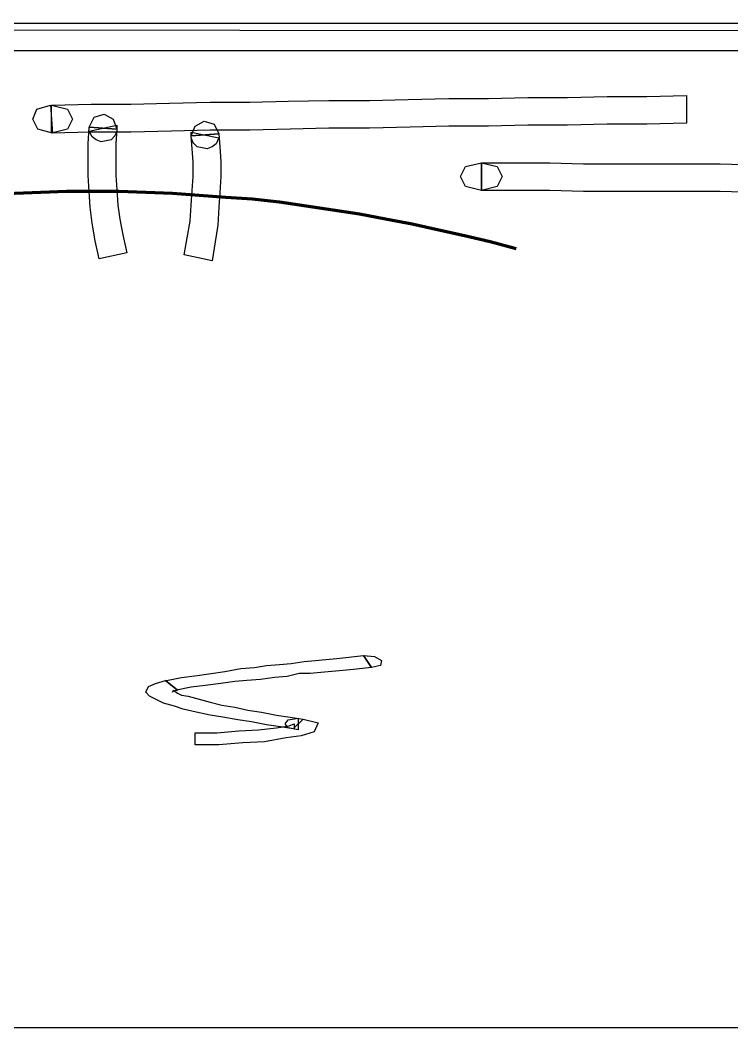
# Model space of a CAD drawing. Header units: centimetres. Extents: x -25.4 to 20.8, y -5.3 to 11.3.
# Drawn here: x 10.645 to 13.662, y -5.349 to -1.075 of the extents above; entities that cross this region are included whole.
import ezdxf

# ---------------------------------------------------------------- set-up
doc = ezdxf.new("R2010")
doc.units = ezdxf.units.CM
doc.header["$MEASUREMENT"] = 0
doc.layers.add('Layer 1', color=7, linetype='Continuous')

msp = doc.modelspace()

# ---------------------------------------------------------------- linework, layer by layer
at = {"layer": 'Layer 1', "color": 123}
msp.add_open_spline([(20.80834, -1.12153), (20.80834, -1.12153), (-25.35384, -1.10054), (-25.35384, -1.10054), (-25.35384, -1.10054), (-25.35384, -1.10054), (-25.35384, -5.34939), (-25.35384, -5.34939), (-25.35384, -5.34939), (-25.35384, -5.34939), (20.80834, -5.34939), (20.80834, -5.34939), (20.80834, -5.34939), (20.80834, -5.34939), (20.80834, -4.30817), (20.80834, -4.30817), (20.80834, -4.30817), (20.80834, -4.30817), (20.80834, -3.23337), (20.80834, -3.23337), (20.80834, -3.23337), (20.80834, -3.23337), (20.80834, -2.16276), (20.80834, -2.16276), (20.80834, -2.16276), (20.80834, -2.16276), (20.80834, -1.12153), (20.80834, -1.12153)], degree=3, knots=[0, 0, 0, 0, 0.1428571, 0.1428571, 0.1428571, 0.1428571, 0.2857143, 0.2857143, 0.2857143, 0.2857143, 0.4285714, 0.4285714, 0.4285714, 0.4285714, 0.5714286, 0.5714286, 0.5714286, 0.5714286, 0.7142857, 0.7142857, 0.7142857, 0.7142857, 0.8571429, 0.8571429, 0.8571429, 0.8571429, 1, 1, 1, 1], dxfattribs=at)
at = {"layer": 'Layer 1'}
for points, knots in [([(-25.34124, -1.19291), (-25.34124, -1.19291), (-23.90956, -1.19291), (-23.90956, -1.19291), (-23.90956, -1.19291), (-23.90956, -1.19291), (-22.47369, -1.19711), (-22.47369, -1.19711), (-22.47369, -1.19711), (-22.47369, -1.19711), (-21.04201, -1.19711), (-21.04201, -1.19711), (-21.04201, -1.19711), (-21.04201, -1.19711), (-19.60613, -1.19711), (-19.60613, -1.19711), (-19.60613, -1.19711), (-19.60613, -1.19711), (-18.17445, -1.19711), (-18.17445, -1.19711), (-18.17445, -1.19711), (-18.17445, -1.19711), (-16.73858, -1.19711), (-16.73858, -1.19711), (-16.73858, -1.19711), (-16.73858, -1.19711), (-15.3027, -1.19711), (-15.3027, -1.19711), (-15.3027, -1.19711), (-15.3027, -1.19711), (-13.87102, -1.20131), (-13.87102, -1.20131), (-13.87102, -1.20131), (-13.87102, -1.20131), (-12.43514, -1.20131), (-12.43514, -1.20131), (-12.43514, -1.20131), (-12.43514, -1.20131), (-11.00347, -1.20131), (-11.00347, -1.20131), (-11.00347, -1.20131), (-11.00347, -1.20131), (-9.56759, -1.20131), (-9.56759, -1.20131), (-9.56759, -1.20131), (-9.56759, -1.20131), (-8.13591, -1.20131), (-8.13591, -1.20131), (-8.13591, -1.20131), (-8.13591, -1.20131), (-6.70003, -1.20131), (-6.70003, -1.20131), (-6.70003, -1.20131), (-6.70003, -1.20131), (-5.26416, -1.20131), (-5.26416, -1.20131), (-5.26416, -1.20131), (-5.26416, -1.20131), (-3.83248, -1.20131), (-3.83248, -1.20131), (-3.83248, -1.20131), (-3.83248, -1.20131), (-2.3966, -1.20131), (-2.3966, -1.20131), (-2.3966, -1.20131), (-2.3966, -1.20131), (-0.96492, -1.20131), (-0.96492, -1.20131), (-0.96492, -1.20131), (-0.96492, -1.20131), (0.47095, -1.2055), (0.47095, -1.2055), (0.47095, -1.2055), (0.47095, -1.2055), (1.90683, -1.2055), (1.90683, -1.2055), (1.90683, -1.2055), (1.90683, -1.2055), (3.33851, -1.2055), (3.33851, -1.2055), (3.33851, -1.2055), (3.33851, -1.2055), (4.77438, -1.2055), (4.77438, -1.2055), (4.77438, -1.2055), (4.77438, -1.2055), (6.20606, -1.2055), (6.20606, -1.2055), (6.20606, -1.2055), (6.20606, -1.2055), (7.64194, -1.2055), (7.64194, -1.2055), (7.64194, -1.2055), (7.64194, -1.2055), (9.07362, -1.2055), (9.07362, -1.2055), (9.07362, -1.2055), (9.07362, -1.2055), (10.50949, -1.2055), (10.50949, -1.2055), (10.50949, -1.2055), (10.50949, -1.2055), (11.94117, -1.2055), (11.94117, -1.2055), (11.94117, -1.2055), (11.94117, -1.2055), (13.37705, -1.2055), (13.37705, -1.2055), (13.37705, -1.2055), (13.37705, -1.2055), (14.80873, -1.2055), (14.80873, -1.2055), (14.80873, -1.2055), (14.80873, -1.2055), (16.2446, -1.2097), (16.2446, -1.2097), (16.2446, -1.2097), (16.2446, -1.2097), (17.67628, -1.2097), (17.67628, -1.2097), (17.67628, -1.2097), (17.67628, -1.2097), (19.11216, -1.2097), (19.11216, -1.2097), (19.11216, -1.2097), (19.11216, -1.2097), (20.54384, -1.2097), (20.54384, -1.2097), (20.54384, -1.2097), (20.54384, -1.2097), (20.54384, -1.09215), (20.54384, -1.09215), (20.54384, -1.09215), (20.54384, -1.09215), (19.11216, -1.09215), (19.11216, -1.09215), (19.11216, -1.09215), (19.11216, -1.09215), (17.67628, -1.09215), (17.67628, -1.09215), (17.67628, -1.09215), (17.67628, -1.09215), (16.2446, -1.09215), (16.2446, -1.09215), (16.2446, -1.09215), (16.2446, -1.09215), (14.80873, -1.08795), (14.80873, -1.08795), (14.80873, -1.08795), (14.80873, -1.08795), (13.37705, -1.08795), (13.37705, -1.08795), (13.37705, -1.08795), (13.37705, -1.08795), (11.94117, -1.08795), (11.94117, -1.08795), (11.94117, -1.08795), (11.94117, -1.08795), (10.50949, -1.08795), (10.50949, -1.08795), (10.50949, -1.08795), (10.50949, -1.08795), (9.07362, -1.08795), (9.07362, -1.08795), (9.07362, -1.08795), (9.07362, -1.08795), (7.64194, -1.08795), (7.64194, -1.08795), (7.64194, -1.08795), (7.64194, -1.08795), (6.20606, -1.08795), (6.20606, -1.08795), (6.20606, -1.08795), (6.20606, -1.08795), (4.77438, -1.08795), (4.77438, -1.08795), (4.77438, -1.08795), (4.77438, -1.08795), (3.33851, -1.08795), (3.33851, -1.08795), (3.33851, -1.08795), (3.33851, -1.08795), (1.90683, -1.08795), (1.90683, -1.08795), (1.90683, -1.08795), (1.90683, -1.08795), (0.47095, -1.08795), (0.47095, -1.08795), (0.47095, -1.08795), (0.47095, -1.08795), (-0.96492, -1.08375), (-0.96492, -1.08375), (-0.96492, -1.08375), (-0.96492, -1.08375), (-2.3966, -1.08375), (-2.3966, -1.08375), (-2.3966, -1.08375), (-2.3966, -1.08375), (-3.83248, -1.08375), (-3.83248, -1.08375), (-3.83248, -1.08375), (-3.83248, -1.08375), (-5.26416, -1.08375), (-5.26416, -1.08375), (-5.26416, -1.08375), (-5.26416, -1.08375), (-6.70003, -1.08375), (-6.70003, -1.08375), (-6.70003, -1.08375), (-6.70003, -1.08375), (-8.13591, -1.08375), (-8.13591, -1.08375), (-8.13591, -1.08375), (-8.13591, -1.08375), (-9.56759, -1.08375), (-9.56759, -1.08375), (-9.56759, -1.08375), (-9.56759, -1.08375), (-11.00347, -1.08375), (-11.00347, -1.08375), (-11.00347, -1.08375), (-11.00347, -1.08375), (-12.43514, -1.08375), (-12.43514, -1.08375), (-12.43514, -1.08375), (-12.43514, -1.08375), (-13.87102, -1.08375), (-13.87102, -1.08375), (-13.87102, -1.08375), (-13.87102, -1.08375), (-15.3027, -1.07955), (-15.3027, -1.07955), (-15.3027, -1.07955), (-15.3027, -1.07955), (-16.73858, -1.07955), (-16.73858, -1.07955), (-16.73858, -1.07955), (-16.73858, -1.07955), (-18.17445, -1.07955), (-18.17445, -1.07955), (-18.17445, -1.07955), (-18.17445, -1.07955), (-19.60613, -1.07955), (-19.60613, -1.07955), (-19.60613, -1.07955), (-19.60613, -1.07955), (-21.04201, -1.07955), (-21.04201, -1.07955), (-21.04201, -1.07955), (-21.04201, -1.07955), (-22.47369, -1.07955), (-22.47369, -1.07955), (-22.47369, -1.07955), (-22.47369, -1.07955), (-23.90956, -1.07535), (-23.90956, -1.07535), (-23.90956, -1.07535), (-23.90956, -1.07535), (-25.34124, -1.07535), (-25.34124, -1.07535), (-25.34124, -1.07535), (-25.34124, -1.07535), (-25.34124, -1.19291), (-25.34124, -1.19291)], [0, 0, 0, 0, 0.0151515, 0.0151515, 0.0151515, 0.0151515, 0.030303, 0.030303, 0.030303, 0.030303, 0.0454545, 0.0454545, 0.0454545, 0.0454545, 0.0606061, 0.0606061, 0.0606061, 0.0606061, 0.0757576, 0.0757576, 0.0757576, 0.0757576, 0.0909091, 0.0909091, 0.0909091, 0.0909091, 0.1060606, 0.1060606, 0.1060606, 0.1060606, 0.1212121, 0.1212121, 0.1212121, 0.1212121, 0.1363636, 0.1363636, 0.1363636, 0.1363636, 0.1515152, 0.1515152, 0.1515152, 0.1515152, 0.1666667, 0.1666667, 0.1666667, 0.1666667, 0.1818182, 0.1818182, 0.1818182, 0.1818182, 0.1969697, 0.1969697, 0.1969697, 0.1969697, 0.2121212, 0.2121212, 0.2121212, 0.2121212, 0.2272727, 0.2272727, 0.2272727, 0.2272727, 0.2424242, 0.2424242, 0.2424242, 0.2424242, 0.2575758, 0.2575758, 0.2575758, 0.2575758, 0.2727273, 0.2727273, 0.2727273, 0.2727273, 0.2878788, 0.2878788, 0.2878788, 0.2878788, 0.3030303, 0.3030303, 0.3030303, 0.3030303, 0.3181818, 0.3181818, 0.3181818, 0.3181818, 0.3333333, 0.3333333, 0.3333333, 0.3333333, 0.3484848, 0.3484848, 0.3484848, 0.3484848, 0.3636364, 0.3636364, 0.3636364, 0.3636364, 0.3787879, 0.3787879, 0.3787879, 0.3787879, 0.3939394, 0.3939394, 0.3939394, 0.3939394, 0.4090909, 0.4090909, 0.4090909, 0.4090909, 0.4242424, 0.4242424, 0.4242424, 0.4242424, 0.4393939, 0.4393939, 0.4393939, 0.4393939, 0.4545455, 0.4545455, 0.4545455, 0.4545455, 0.469697, 0.469697, 0.469697, 0.469697, 0.4848485, 0.4848485, 0.4848485, 0.4848485, 0.5, 0.5, 0.5, 0.5, 0.5151515, 0.5151515, 0.5151515, 0.5151515, 0.530303, 0.530303, 0.530303, 0.530303, 0.5454545, 0.5454545, 0.5454545, 0.5454545, 0.5606061, 0.5606061, 0.5606061, 0.5606061, 0.5757576, 0.5757576, 0.5757576, 0.5757576, 0.5909091, 0.5909091, 0.5909091, 0.5909091, 0.6060606, 0.6060606, 0.6060606, 0.6060606, 0.6212121, 0.6212121, 0.6212121, 0.6212121, 0.6363636, 0.6363636, 0.6363636, 0.6363636, 0.6515152, 0.6515152, 0.6515152, 0.6515152, 0.6666667, 0.6666667, 0.6666667, 0.6666667, 0.6818182, 0.6818182, 0.6818182, 0.6818182, 0.6969697, 0.6969697, 0.6969697, 0.6969697, 0.7121212, 0.7121212, 0.7121212, 0.7121212, 0.7272727, 0.7272727, 0.7272727, 0.7272727, 0.7424242, 0.7424242, 0.7424242, 0.7424242, 0.7575758, 0.7575758, 0.7575758, 0.7575758, 0.7727273, 0.7727273, 0.7727273, 0.7727273, 0.7878788, 0.7878788, 0.7878788, 0.7878788, 0.8030303, 0.8030303, 0.8030303, 0.8030303, 0.8181818, 0.8181818, 0.8181818, 0.8181818, 0.8333333, 0.8333333, 0.8333333, 0.8333333, 0.8484848, 0.8484848, 0.8484848, 0.8484848, 0.8636364, 0.8636364, 0.8636364, 0.8636364, 0.8787879, 0.8787879, 0.8787879, 0.8787879, 0.8939394, 0.8939394, 0.8939394, 0.8939394, 0.9090909, 0.9090909, 0.9090909, 0.9090909, 0.9242424, 0.9242424, 0.9242424, 0.9242424, 0.9393939, 0.9393939, 0.9393939, 0.9393939, 0.9545455, 0.9545455, 0.9545455, 0.9545455, 0.969697, 0.969697, 0.969697, 0.969697, 0.9848485, 0.9848485, 0.9848485, 0.9848485, 1, 1, 1, 1]), ([(13.46942, -1.39444), (13.46942, -1.39444), (13.30148, -1.39863), (13.30148, -1.39863), (13.30148, -1.39863), (13.30148, -1.39863), (13.13354, -1.39863), (13.13354, -1.39863), (13.13354, -1.39863), (13.13354, -1.39863), (12.9656, -1.40283), (12.9656, -1.40283), (12.9656, -1.40283), (12.9656, -1.40283), (12.79766, -1.40283), (12.79766, -1.40283), (12.79766, -1.40283), (12.79766, -1.40283), (12.62972, -1.40703), (12.62972, -1.40703), (12.62972, -1.40703), (12.62972, -1.40703), (12.46178, -1.40703), (12.46178, -1.40703), (12.46178, -1.40703), (12.46178, -1.40703), (12.28965, -1.41123), (12.28965, -1.41123), (12.28965, -1.41123), (12.28965, -1.41123), (12.12591, -1.41543), (12.12591, -1.41543), (12.12591, -1.41543), (12.12591, -1.41543), (11.95377, -1.41543), (11.95377, -1.41543), (11.95377, -1.41543), (11.95377, -1.41543), (11.78163, -1.41963), (11.78163, -1.41963), (11.78163, -1.41963), (11.78163, -1.41963), (11.61789, -1.42382), (11.61789, -1.42382), (11.61789, -1.42382), (11.61789, -1.42382), (11.44995, -1.42382), (11.44995, -1.42382), (11.44995, -1.42382), (11.44995, -1.42382), (11.27781, -1.42802), (11.27781, -1.42802), (11.27781, -1.42802), (11.27781, -1.42802), (11.11407, -1.43222), (11.11407, -1.43222), (11.11407, -1.43222), (11.11407, -1.43222), (10.94614, -1.43222), (10.94614, -1.43222), (10.94614, -1.43222), (10.94614, -1.43222), (10.7782, -1.43642), (10.7782, -1.43642), (10.7782, -1.43642), (10.7782, -1.43642), (10.7782, -1.55398), (10.7782, -1.55398), (10.7782, -1.55398), (10.7782, -1.55398), (10.94614, -1.54978), (10.94614, -1.54978), (10.94614, -1.54978), (10.94614, -1.54978), (11.11407, -1.54978), (11.11407, -1.54978), (11.11407, -1.54978), (11.11407, -1.54978), (11.28621, -1.54558), (11.28621, -1.54558), (11.28621, -1.54558), (11.28621, -1.54558), (11.44995, -1.54138), (11.44995, -1.54138), (11.44995, -1.54138), (11.44995, -1.54138), (11.61789, -1.54138), (11.61789, -1.54138), (11.61789, -1.54138), (11.61789, -1.54138), (11.79003, -1.53718), (11.79003, -1.53718), (11.79003, -1.53718), (11.79003, -1.53718), (11.95377, -1.53299), (11.95377, -1.53299), (11.95377, -1.53299), (11.95377, -1.53299), (12.12591, -1.53299), (12.12591, -1.53299), (12.12591, -1.53299), (12.12591, -1.53299), (12.29804, -1.52879), (12.29804, -1.52879), (12.29804, -1.52879), (12.29804, -1.52879), (12.46178, -1.52459), (12.46178, -1.52459), (12.46178, -1.52459), (12.46178, -1.52459), (12.62972, -1.52459), (12.62972, -1.52459), (12.62972, -1.52459), (12.62972, -1.52459), (12.79766, -1.52039), (12.79766, -1.52039), (12.79766, -1.52039), (12.79766, -1.52039), (12.9656, -1.52039), (12.9656, -1.52039), (12.9656, -1.52039), (12.9656, -1.52039), (13.13354, -1.51619), (13.13354, -1.51619), (13.13354, -1.51619), (13.13354, -1.51619), (13.30148, -1.51619), (13.30148, -1.51619), (13.30148, -1.51619), (13.30148, -1.51619), (13.46942, -1.51199), (13.46942, -1.51199), (13.46942, -1.51199), (13.46942, -1.51199), (13.46942, -1.39444), (13.46942, -1.39444)], [0, 0, 0, 0, 0.0294118, 0.0294118, 0.0294118, 0.0294118, 0.0588235, 0.0588235, 0.0588235, 0.0588235, 0.0882353, 0.0882353, 0.0882353, 0.0882353, 0.1176471, 0.1176471, 0.1176471, 0.1176471, 0.1470588, 0.1470588, 0.1470588, 0.1470588, 0.1764706, 0.1764706, 0.1764706, 0.1764706, 0.2058824, 0.2058824, 0.2058824, 0.2058824, 0.2352941, 0.2352941, 0.2352941, 0.2352941, 0.2647059, 0.2647059, 0.2647059, 0.2647059, 0.2941176, 0.2941176, 0.2941176, 0.2941176, 0.3235294, 0.3235294, 0.3235294, 0.3235294, 0.3529412, 0.3529412, 0.3529412, 0.3529412, 0.3823529, 0.3823529, 0.3823529, 0.3823529, 0.4117647, 0.4117647, 0.4117647, 0.4117647, 0.4411765, 0.4411765, 0.4411765, 0.4411765, 0.4705882, 0.4705882, 0.4705882, 0.4705882, 0.5, 0.5, 0.5, 0.5, 0.5294118, 0.5294118, 0.5294118, 0.5294118, 0.5588235, 0.5588235, 0.5588235, 0.5588235, 0.5882353, 0.5882353, 0.5882353, 0.5882353, 0.6176471, 0.6176471, 0.6176471, 0.6176471, 0.6470588, 0.6470588, 0.6470588, 0.6470588, 0.6764706, 0.6764706, 0.6764706, 0.6764706, 0.7058824, 0.7058824, 0.7058824, 0.7058824, 0.7352941, 0.7352941, 0.7352941, 0.7352941, 0.7647059, 0.7647059, 0.7647059, 0.7647059, 0.7941176, 0.7941176, 0.7941176, 0.7941176, 0.8235294, 0.8235294, 0.8235294, 0.8235294, 0.8529412, 0.8529412, 0.8529412, 0.8529412, 0.8823529, 0.8823529, 0.8823529, 0.8823529, 0.9117647, 0.9117647, 0.9117647, 0.9117647, 0.9411765, 0.9411765, 0.9411765, 0.9411765, 0.9705882, 0.9705882, 0.9705882, 0.9705882, 1, 1, 1, 1]), ([(10.774, -1.43642), (10.774, -1.43642), (10.71522, -1.45321), (10.71522, -1.45321), (10.71522, -1.45321), (10.71522, -1.45321), (10.69843, -1.4952), (10.69843, -1.4952), (10.69843, -1.4952), (10.69843, -1.4952), (10.71942, -1.53718), (10.71942, -1.53718), (10.71942, -1.53718), (10.71942, -1.53718), (10.7824, -1.55398), (10.7824, -1.55398), (10.7824, -1.55398), (10.7824, -1.55398), (10.774, -1.43642), (10.774, -1.43642)], [0, 0, 0, 0, 0.2, 0.2, 0.2, 0.2, 0.4, 0.4, 0.4, 0.4, 0.6, 0.6, 0.6, 0.6, 0.8, 0.8, 0.8, 0.8, 1, 1, 1, 1]), ([(10.7782, -1.55398), (10.7782, -1.55398), (10.84537, -1.53718), (10.84537, -1.53718), (10.84537, -1.53718), (10.84537, -1.53718), (10.86636, -1.4952), (10.86636, -1.4952), (10.86636, -1.4952), (10.86636, -1.4952), (10.84537, -1.45321), (10.84537, -1.45321), (10.84537, -1.45321), (10.84537, -1.45321), (10.7782, -1.43642), (10.7782, -1.43642), (10.7782, -1.43642), (10.7782, -1.43642), (10.7782, -1.55398), (10.7782, -1.55398)], [0, 0, 0, 0, 0.2, 0.2, 0.2, 0.2, 0.4, 0.4, 0.4, 0.4, 0.6, 0.6, 0.6, 0.6, 0.8, 0.8, 0.8, 0.8, 1, 1, 1, 1]), ([(11.0553, -1.53718), (11.0553, -1.53718), (11.0385, -1.4952), (11.0385, -1.4952), (11.0385, -1.4952), (11.0385, -1.4952), (11.00072, -1.47421), (11.00072, -1.47421), (11.00072, -1.47421), (11.00072, -1.47421), (10.95873, -1.4868), (10.95873, -1.4868), (10.95873, -1.4868), (10.95873, -1.4868), (10.93774, -1.52879), (10.93774, -1.52879), (10.93774, -1.52879), (10.93774, -1.52879), (11.0553, -1.53718), (11.0553, -1.53718)], [0, 0, 0, 0, 0.2, 0.2, 0.2, 0.2, 0.4, 0.4, 0.4, 0.4, 0.6, 0.6, 0.6, 0.6, 0.8, 0.8, 0.8, 0.8, 1, 1, 1, 1]), ([(11.09728, -2.06199), (11.09728, -2.06199), (11.08049, -1.98642), (11.08049, -1.98642), (11.08049, -1.98642), (11.08049, -1.98642), (11.06789, -1.91924), (11.06789, -1.91924), (11.06789, -1.91924), (11.06789, -1.91924), (11.05949, -1.86047), (11.05949, -1.86047), (11.05949, -1.86047), (11.05949, -1.86047), (11.0553, -1.79329), (11.0553, -1.79329), (11.0553, -1.79329), (11.0553, -1.79329), (11.0511, -1.73451), (11.0511, -1.73451), (11.0511, -1.73451), (11.0511, -1.73451), (11.0511, -1.66734), (11.0511, -1.66734), (11.0511, -1.66734), (11.0511, -1.66734), (11.0511, -1.60016), (11.0511, -1.60016), (11.0511, -1.60016), (11.0511, -1.60016), (11.0553, -1.53718), (11.0553, -1.53718), (11.0553, -1.53718), (11.0553, -1.53718), (10.93774, -1.52879), (10.93774, -1.52879), (10.93774, -1.52879), (10.93774, -1.52879), (10.93354, -1.60016), (10.93354, -1.60016), (10.93354, -1.60016), (10.93354, -1.60016), (10.93354, -1.66734), (10.93354, -1.66734), (10.93354, -1.66734), (10.93354, -1.66734), (10.93354, -1.73451), (10.93354, -1.73451), (10.93354, -1.73451), (10.93354, -1.73451), (10.93774, -1.80169), (10.93774, -1.80169), (10.93774, -1.80169), (10.93774, -1.80169), (10.94194, -1.86886), (10.94194, -1.86886), (10.94194, -1.86886), (10.94194, -1.86886), (10.95033, -1.93604), (10.95033, -1.93604), (10.95033, -1.93604), (10.95033, -1.93604), (10.96293, -2.01161), (10.96293, -2.01161), (10.96293, -2.01161), (10.96293, -2.01161), (10.97972, -2.08718), (10.97972, -2.08718), (10.97972, -2.08718), (10.97972, -2.08718), (11.09728, -2.06199), (11.09728, -2.06199)], [0, 0, 0, 0, 0.0555556, 0.0555556, 0.0555556, 0.0555556, 0.1111111, 0.1111111, 0.1111111, 0.1111111, 0.1666667, 0.1666667, 0.1666667, 0.1666667, 0.2222222, 0.2222222, 0.2222222, 0.2222222, 0.2777778, 0.2777778, 0.2777778, 0.2777778, 0.3333333, 0.3333333, 0.3333333, 0.3333333, 0.3888889, 0.3888889, 0.3888889, 0.3888889, 0.4444444, 0.4444444, 0.4444444, 0.4444444, 0.5, 0.5, 0.5, 0.5, 0.5555556, 0.5555556, 0.5555556, 0.5555556, 0.6111111, 0.6111111, 0.6111111, 0.6111111, 0.6666667, 0.6666667, 0.6666667, 0.6666667, 0.7222222, 0.7222222, 0.7222222, 0.7222222, 0.7777778, 0.7777778, 0.7777778, 0.7777778, 0.8333333, 0.8333333, 0.8333333, 0.8333333, 0.8888889, 0.8888889, 0.8888889, 0.8888889, 0.9444444, 0.9444444, 0.9444444, 0.9444444, 1, 1, 1, 1]), ([(10.93774, -1.54558), (10.93774, -1.54558), (10.95033, -1.57077), (10.95033, -1.57077), (10.95033, -1.57077), (10.95033, -1.57077), (10.96713, -1.58337), (10.96713, -1.58337), (10.96713, -1.58337), (10.96713, -1.58337), (10.98812, -1.59176), (10.98812, -1.59176), (10.98812, -1.59176), (10.98812, -1.59176), (11.00911, -1.58757), (11.00911, -1.58757), (11.00911, -1.58757), (11.00911, -1.58757), (11.03011, -1.58337), (11.03011, -1.58337), (11.03011, -1.58337), (11.03011, -1.58337), (11.0469, -1.56657), (11.0469, -1.56657), (11.0469, -1.56657), (11.0469, -1.56657), (11.0553, -1.54558), (11.0553, -1.54558), (11.0553, -1.54558), (11.0553, -1.54558), (11.0553, -1.52039), (11.0553, -1.52039), (11.0553, -1.52039), (11.0553, -1.52039), (10.93774, -1.54558), (10.93774, -1.54558)], [0, 0, 0, 0, 0.1111111, 0.1111111, 0.1111111, 0.1111111, 0.2222222, 0.2222222, 0.2222222, 0.2222222, 0.3333333, 0.3333333, 0.3333333, 0.3333333, 0.4444444, 0.4444444, 0.4444444, 0.4444444, 0.5555556, 0.5555556, 0.5555556, 0.5555556, 0.6666667, 0.6666667, 0.6666667, 0.6666667, 0.7777778, 0.7777778, 0.7777778, 0.7777778, 0.8888889, 0.8888889, 0.8888889, 0.8888889, 1, 1, 1, 1]), ([(11.48774, -1.55818), (11.48774, -1.55818), (11.46675, -1.51619), (11.46675, -1.51619), (11.46675, -1.51619), (11.46675, -1.51619), (11.42476, -1.5036), (11.42476, -1.5036), (11.42476, -1.5036), (11.42476, -1.5036), (11.38698, -1.52459), (11.38698, -1.52459), (11.38698, -1.52459), (11.38698, -1.52459), (11.37018, -1.56657), (11.37018, -1.56657), (11.37018, -1.56657), (11.37018, -1.56657), (11.48774, -1.55818), (11.48774, -1.55818)], [0, 0, 0, 0, 0.2, 0.2, 0.2, 0.2, 0.4, 0.4, 0.4, 0.4, 0.6, 0.6, 0.6, 0.6, 0.8, 0.8, 0.8, 0.8, 1, 1, 1, 1]), ([(11.45835, -2.09558), (11.45835, -2.09558), (11.47094, -2.01581), (11.47094, -2.01581), (11.47094, -2.01581), (11.47094, -2.01581), (11.48354, -1.94444), (11.48354, -1.94444), (11.48354, -1.94444), (11.48354, -1.94444), (11.48774, -1.86886), (11.48774, -1.86886), (11.48774, -1.86886), (11.48774, -1.86886), (11.49194, -1.80589), (11.49194, -1.80589), (11.49194, -1.80589), (11.49194, -1.80589), (11.49614, -1.73871), (11.49614, -1.73871), (11.49614, -1.73871), (11.49614, -1.73871), (11.49614, -1.67573), (11.49614, -1.67573), (11.49614, -1.67573), (11.49614, -1.67573), (11.49194, -1.61276), (11.49194, -1.61276), (11.49194, -1.61276), (11.49194, -1.61276), (11.48774, -1.55818), (11.48774, -1.55818), (11.48774, -1.55818), (11.48774, -1.55818), (11.37018, -1.56657), (11.37018, -1.56657), (11.37018, -1.56657), (11.37018, -1.56657), (11.37438, -1.62115), (11.37438, -1.62115), (11.37438, -1.62115), (11.37438, -1.62115), (11.37858, -1.67573), (11.37858, -1.67573), (11.37858, -1.67573), (11.37858, -1.67573), (11.37858, -1.73871), (11.37858, -1.73871), (11.37858, -1.73871), (11.37858, -1.73871), (11.37438, -1.79749), (11.37438, -1.79749), (11.37438, -1.79749), (11.37438, -1.79749), (11.37018, -1.86047), (11.37018, -1.86047), (11.37018, -1.86047), (11.37018, -1.86047), (11.36598, -1.92764), (11.36598, -1.92764), (11.36598, -1.92764), (11.36598, -1.92764), (11.35339, -1.99902), (11.35339, -1.99902), (11.35339, -1.99902), (11.35339, -1.99902), (11.34079, -2.07039), (11.34079, -2.07039), (11.34079, -2.07039), (11.34079, -2.07039), (11.45835, -2.09558), (11.45835, -2.09558)], [0, 0, 0, 0, 0.0555556, 0.0555556, 0.0555556, 0.0555556, 0.1111111, 0.1111111, 0.1111111, 0.1111111, 0.1666667, 0.1666667, 0.1666667, 0.1666667, 0.2222222, 0.2222222, 0.2222222, 0.2222222, 0.2777778, 0.2777778, 0.2777778, 0.2777778, 0.3333333, 0.3333333, 0.3333333, 0.3333333, 0.3888889, 0.3888889, 0.3888889, 0.3888889, 0.4444444, 0.4444444, 0.4444444, 0.4444444, 0.5, 0.5, 0.5, 0.5, 0.5555556, 0.5555556, 0.5555556, 0.5555556, 0.6111111, 0.6111111, 0.6111111, 0.6111111, 0.6666667, 0.6666667, 0.6666667, 0.6666667, 0.7222222, 0.7222222, 0.7222222, 0.7222222, 0.7777778, 0.7777778, 0.7777778, 0.7777778, 0.8333333, 0.8333333, 0.8333333, 0.8333333, 0.8888889, 0.8888889, 0.8888889, 0.8888889, 0.9444444, 0.9444444, 0.9444444, 0.9444444, 1, 1, 1, 1]), ([(11.37018, -1.54978), (11.37018, -1.54978), (11.37018, -1.57497), (11.37018, -1.57497), (11.37018, -1.57497), (11.37018, -1.57497), (11.37858, -1.59596), (11.37858, -1.59596), (11.37858, -1.59596), (11.37858, -1.59596), (11.39537, -1.61276), (11.39537, -1.61276), (11.39537, -1.61276), (11.39537, -1.61276), (11.41636, -1.61695), (11.41636, -1.61695), (11.41636, -1.61695), (11.41636, -1.61695), (11.43736, -1.62115), (11.43736, -1.62115), (11.43736, -1.62115), (11.43736, -1.62115), (11.45835, -1.61276), (11.45835, -1.61276), (11.45835, -1.61276), (11.45835, -1.61276), (11.47514, -1.60016), (11.47514, -1.60016), (11.47514, -1.60016), (11.47514, -1.60016), (11.48774, -1.57497), (11.48774, -1.57497), (11.48774, -1.57497), (11.48774, -1.57497), (11.37018, -1.54978), (11.37018, -1.54978)], [0, 0, 0, 0, 0.1111111, 0.1111111, 0.1111111, 0.1111111, 0.2222222, 0.2222222, 0.2222222, 0.2222222, 0.3333333, 0.3333333, 0.3333333, 0.3333333, 0.4444444, 0.4444444, 0.4444444, 0.4444444, 0.5555556, 0.5555556, 0.5555556, 0.5555556, 0.6666667, 0.6666667, 0.6666667, 0.6666667, 0.7777778, 0.7777778, 0.7777778, 0.7777778, 0.8888889, 0.8888889, 0.8888889, 0.8888889, 1, 1, 1, 1]), ([(12.60033, -1.67993), (12.60033, -1.67993), (12.53316, -1.69673), (12.53316, -1.69673), (12.53316, -1.69673), (12.53316, -1.69673), (12.51217, -1.73871), (12.51217, -1.73871), (12.51217, -1.73871), (12.51217, -1.73871), (12.53316, -1.78069), (12.53316, -1.78069), (12.53316, -1.78069), (12.53316, -1.78069), (12.60033, -1.79749), (12.60033, -1.79749), (12.60033, -1.79749), (12.60033, -1.79749), (12.60033, -1.67993), (12.60033, -1.67993)], [0, 0, 0, 0, 0.2, 0.2, 0.2, 0.2, 0.4, 0.4, 0.4, 0.4, 0.6, 0.6, 0.6, 0.6, 0.8, 0.8, 0.8, 0.8, 1, 1, 1, 1]), ([(17.23125, -1.70932), (17.23125, -1.70932), (17.0843, -1.70932), (17.0843, -1.70932), (17.0843, -1.70932), (17.0843, -1.70932), (16.94155, -1.70512), (16.94155, -1.70512), (16.94155, -1.70512), (16.94155, -1.70512), (16.7946, -1.70512), (16.7946, -1.70512), (16.7946, -1.70512), (16.7946, -1.70512), (16.65186, -1.70512), (16.65186, -1.70512), (16.65186, -1.70512), (16.65186, -1.70512), (16.50491, -1.70512), (16.50491, -1.70512), (16.50491, -1.70512), (16.50491, -1.70512), (16.36216, -1.70092), (16.36216, -1.70092), (16.36216, -1.70092), (16.36216, -1.70092), (16.21522, -1.70092), (16.21522, -1.70092), (16.21522, -1.70092), (16.21522, -1.70092), (16.07247, -1.70092), (16.07247, -1.70092), (16.07247, -1.70092), (16.07247, -1.70092), (15.92552, -1.70092), (15.92552, -1.70092), (15.92552, -1.70092), (15.92552, -1.70092), (15.78277, -1.69673), (15.78277, -1.69673), (15.78277, -1.69673), (15.78277, -1.69673), (15.63583, -1.69673), (15.63583, -1.69673), (15.63583, -1.69673), (15.63583, -1.69673), (15.49308, -1.69673), (15.49308, -1.69673), (15.49308, -1.69673), (15.49308, -1.69673), (15.34613, -1.69673), (15.34613, -1.69673), (15.34613, -1.69673), (15.34613, -1.69673), (15.20338, -1.69673), (15.20338, -1.69673), (15.20338, -1.69673), (15.20338, -1.69673), (15.05644, -1.69253), (15.05644, -1.69253), (15.05644, -1.69253), (15.05644, -1.69253), (14.91369, -1.69253), (14.91369, -1.69253), (14.91369, -1.69253), (14.91369, -1.69253), (14.76674, -1.69253), (14.76674, -1.69253), (14.76674, -1.69253), (14.76674, -1.69253), (14.624, -1.69253), (14.624, -1.69253), (14.624, -1.69253), (14.624, -1.69253), (14.47705, -1.69253), (14.47705, -1.69253), (14.47705, -1.69253), (14.47705, -1.69253), (14.3343, -1.68833), (14.3343, -1.68833), (14.3343, -1.68833), (14.3343, -1.68833), (14.19155, -1.68833), (14.19155, -1.68833), (14.19155, -1.68833), (14.19155, -1.68833), (14.04461, -1.68833), (14.04461, -1.68833), (14.04461, -1.68833), (14.04461, -1.68833), (13.90186, -1.68833), (13.90186, -1.68833), (13.90186, -1.68833), (13.90186, -1.68833), (13.75491, -1.68833), (13.75491, -1.68833), (13.75491, -1.68833), (13.75491, -1.68833), (13.61216, -1.68413), (13.61216, -1.68413), (13.61216, -1.68413), (13.61216, -1.68413), (13.46522, -1.68413), (13.46522, -1.68413), (13.46522, -1.68413), (13.46522, -1.68413), (13.32247, -1.68413), (13.32247, -1.68413), (13.32247, -1.68413), (13.32247, -1.68413), (13.17972, -1.68413), (13.17972, -1.68413), (13.17972, -1.68413), (13.17972, -1.68413), (13.03278, -1.68413), (13.03278, -1.68413), (13.03278, -1.68413), (13.03278, -1.68413), (12.89003, -1.67993), (12.89003, -1.67993), (12.89003, -1.67993), (12.89003, -1.67993), (12.74308, -1.67993), (12.74308, -1.67993), (12.74308, -1.67993), (12.74308, -1.67993), (12.60033, -1.67993), (12.60033, -1.67993), (12.60033, -1.67993), (12.60033, -1.67993), (12.60033, -1.79749), (12.60033, -1.79749), (12.60033, -1.79749), (12.60033, -1.79749), (12.74308, -1.79749), (12.74308, -1.79749), (12.74308, -1.79749), (12.74308, -1.79749), (12.89003, -1.79749), (12.89003, -1.79749), (12.89003, -1.79749), (12.89003, -1.79749), (13.03278, -1.80169), (13.03278, -1.80169), (13.03278, -1.80169), (13.03278, -1.80169), (13.17972, -1.80169), (13.17972, -1.80169), (13.17972, -1.80169), (13.17972, -1.80169), (13.32247, -1.80169), (13.32247, -1.80169), (13.32247, -1.80169), (13.32247, -1.80169), (13.46522, -1.80169), (13.46522, -1.80169), (13.46522, -1.80169), (13.46522, -1.80169), (13.61216, -1.80169), (13.61216, -1.80169), (13.61216, -1.80169), (13.61216, -1.80169), (13.75491, -1.80589), (13.75491, -1.80589), (13.75491, -1.80589), (13.75491, -1.80589), (13.90186, -1.80589), (13.90186, -1.80589), (13.90186, -1.80589), (13.90186, -1.80589), (14.04461, -1.80589), (14.04461, -1.80589), (14.04461, -1.80589), (14.04461, -1.80589), (14.19155, -1.80589), (14.19155, -1.80589), (14.19155, -1.80589), (14.19155, -1.80589), (14.3343, -1.80589), (14.3343, -1.80589), (14.3343, -1.80589), (14.3343, -1.80589), (14.47705, -1.81008), (14.47705, -1.81008), (14.47705, -1.81008), (14.47705, -1.81008), (14.624, -1.81008), (14.624, -1.81008), (14.624, -1.81008), (14.624, -1.81008), (14.76674, -1.81008), (14.76674, -1.81008), (14.76674, -1.81008), (14.76674, -1.81008), (14.91369, -1.81008), (14.91369, -1.81008), (14.91369, -1.81008), (14.91369, -1.81008), (15.05644, -1.81008), (15.05644, -1.81008), (15.05644, -1.81008), (15.05644, -1.81008), (15.20338, -1.81428), (15.20338, -1.81428), (15.20338, -1.81428), (15.20338, -1.81428), (15.34613, -1.81428), (15.34613, -1.81428), (15.34613, -1.81428), (15.34613, -1.81428), (15.49308, -1.81428), (15.49308, -1.81428), (15.49308, -1.81428), (15.49308, -1.81428), (15.63583, -1.81428), (15.63583, -1.81428), (15.63583, -1.81428), (15.63583, -1.81428), (15.78277, -1.81428), (15.78277, -1.81428), (15.78277, -1.81428), (15.78277, -1.81428), (15.92552, -1.81848), (15.92552, -1.81848), (15.92552, -1.81848), (15.92552, -1.81848), (16.07247, -1.81848), (16.07247, -1.81848), (16.07247, -1.81848), (16.07247, -1.81848), (16.21522, -1.81848), (16.21522, -1.81848), (16.21522, -1.81848), (16.21522, -1.81848), (16.36216, -1.81848), (16.36216, -1.81848), (16.36216, -1.81848), (16.36216, -1.81848), (16.50491, -1.82268), (16.50491, -1.82268), (16.50491, -1.82268), (16.50491, -1.82268), (16.65186, -1.82268), (16.65186, -1.82268), (16.65186, -1.82268), (16.65186, -1.82268), (16.7946, -1.82268), (16.7946, -1.82268), (16.7946, -1.82268), (16.7946, -1.82268), (16.94155, -1.82268), (16.94155, -1.82268), (16.94155, -1.82268), (16.94155, -1.82268), (17.0843, -1.82688), (17.0843, -1.82688), (17.0843, -1.82688), (17.0843, -1.82688), (17.23125, -1.82688), (17.23125, -1.82688), (17.23125, -1.82688), (17.23125, -1.82688), (17.23125, -1.70932), (17.23125, -1.70932)], [0, 0, 0, 0, 0.0151515, 0.0151515, 0.0151515, 0.0151515, 0.030303, 0.030303, 0.030303, 0.030303, 0.0454545, 0.0454545, 0.0454545, 0.0454545, 0.0606061, 0.0606061, 0.0606061, 0.0606061, 0.0757576, 0.0757576, 0.0757576, 0.0757576, 0.0909091, 0.0909091, 0.0909091, 0.0909091, 0.1060606, 0.1060606, 0.1060606, 0.1060606, 0.1212121, 0.1212121, 0.1212121, 0.1212121, 0.1363636, 0.1363636, 0.1363636, 0.1363636, 0.1515152, 0.1515152, 0.1515152, 0.1515152, 0.1666667, 0.1666667, 0.1666667, 0.1666667, 0.1818182, 0.1818182, 0.1818182, 0.1818182, 0.1969697, 0.1969697, 0.1969697, 0.1969697, 0.2121212, 0.2121212, 0.2121212, 0.2121212, 0.2272727, 0.2272727, 0.2272727, 0.2272727, 0.2424242, 0.2424242, 0.2424242, 0.2424242, 0.2575758, 0.2575758, 0.2575758, 0.2575758, 0.2727273, 0.2727273, 0.2727273, 0.2727273, 0.2878788, 0.2878788, 0.2878788, 0.2878788, 0.3030303, 0.3030303, 0.3030303, 0.3030303, 0.3181818, 0.3181818, 0.3181818, 0.3181818, 0.3333333, 0.3333333, 0.3333333, 0.3333333, 0.3484848, 0.3484848, 0.3484848, 0.3484848, 0.3636364, 0.3636364, 0.3636364, 0.3636364, 0.3787879, 0.3787879, 0.3787879, 0.3787879, 0.3939394, 0.3939394, 0.3939394, 0.3939394, 0.4090909, 0.4090909, 0.4090909, 0.4090909, 0.4242424, 0.4242424, 0.4242424, 0.4242424, 0.4393939, 0.4393939, 0.4393939, 0.4393939, 0.4545455, 0.4545455, 0.4545455, 0.4545455, 0.469697, 0.469697, 0.469697, 0.469697, 0.4848485, 0.4848485, 0.4848485, 0.4848485, 0.5, 0.5, 0.5, 0.5, 0.5151515, 0.5151515, 0.5151515, 0.5151515, 0.530303, 0.530303, 0.530303, 0.530303, 0.5454545, 0.5454545, 0.5454545, 0.5454545, 0.5606061, 0.5606061, 0.5606061, 0.5606061, 0.5757576, 0.5757576, 0.5757576, 0.5757576, 0.5909091, 0.5909091, 0.5909091, 0.5909091, 0.6060606, 0.6060606, 0.6060606, 0.6060606, 0.6212121, 0.6212121, 0.6212121, 0.6212121, 0.6363636, 0.6363636, 0.6363636, 0.6363636, 0.6515152, 0.6515152, 0.6515152, 0.6515152, 0.6666667, 0.6666667, 0.6666667, 0.6666667, 0.6818182, 0.6818182, 0.6818182, 0.6818182, 0.6969697, 0.6969697, 0.6969697, 0.6969697, 0.7121212, 0.7121212, 0.7121212, 0.7121212, 0.7272727, 0.7272727, 0.7272727, 0.7272727, 0.7424242, 0.7424242, 0.7424242, 0.7424242, 0.7575758, 0.7575758, 0.7575758, 0.7575758, 0.7727273, 0.7727273, 0.7727273, 0.7727273, 0.7878788, 0.7878788, 0.7878788, 0.7878788, 0.8030303, 0.8030303, 0.8030303, 0.8030303, 0.8181818, 0.8181818, 0.8181818, 0.8181818, 0.8333333, 0.8333333, 0.8333333, 0.8333333, 0.8484848, 0.8484848, 0.8484848, 0.8484848, 0.8636364, 0.8636364, 0.8636364, 0.8636364, 0.8787879, 0.8787879, 0.8787879, 0.8787879, 0.8939394, 0.8939394, 0.8939394, 0.8939394, 0.9090909, 0.9090909, 0.9090909, 0.9090909, 0.9242424, 0.9242424, 0.9242424, 0.9242424, 0.9393939, 0.9393939, 0.9393939, 0.9393939, 0.9545455, 0.9545455, 0.9545455, 0.9545455, 0.969697, 0.969697, 0.969697, 0.969697, 0.9848485, 0.9848485, 0.9848485, 0.9848485, 1, 1, 1, 1]), ([(12.60033, -1.79749), (12.60033, -1.79749), (12.66751, -1.78069), (12.66751, -1.78069), (12.66751, -1.78069), (12.66751, -1.78069), (12.6885, -1.73871), (12.6885, -1.73871), (12.6885, -1.73871), (12.6885, -1.73871), (12.66751, -1.69673), (12.66751, -1.69673), (12.66751, -1.69673), (12.66751, -1.69673), (12.60033, -1.67993), (12.60033, -1.67993), (12.60033, -1.67993), (12.60033, -1.67993), (12.60033, -1.79749), (12.60033, -1.79749)], [0, 0, 0, 0, 0.2, 0.2, 0.2, 0.2, 0.4, 0.4, 0.4, 0.4, 0.6, 0.6, 0.6, 0.6, 0.8, 0.8, 0.8, 0.8, 1, 1, 1, 1]), ([(11.3114, -3.91772), (11.3114, -3.91772), (11.3072, -3.91772), (11.3072, -3.91772), (11.3072, -3.91772), (11.3072, -3.91772), (11.37018, -3.90512), (11.37018, -3.90512), (11.37018, -3.90512), (11.37018, -3.90512), (11.42896, -3.89672), (11.42896, -3.89672), (11.42896, -3.89672), (11.42896, -3.89672), (11.49614, -3.88833), (11.49614, -3.88833), (11.49614, -3.88833), (11.49614, -3.88833), (11.55491, -3.87993), (11.55491, -3.87993), (11.55491, -3.87993), (11.55491, -3.87993), (11.6053, -3.87573), (11.6053, -3.87573), (11.6053, -3.87573), (11.6053, -3.87573), (11.66407, -3.87153), (11.66407, -3.87153), (11.66407, -3.87153), (11.66407, -3.87153), (11.72285, -3.86314), (11.72285, -3.86314), (11.72285, -3.86314), (11.72285, -3.86314), (11.77743, -3.85894), (11.77743, -3.85894), (11.77743, -3.85894), (11.77743, -3.85894), (11.82781, -3.84634), (11.82781, -3.84634), (11.82781, -3.84634), (11.82781, -3.84634), (11.874, -3.84634), (11.874, -3.84634), (11.874, -3.84634), (11.874, -3.84634), (11.92018, -3.84214), (11.92018, -3.84214), (11.92018, -3.84214), (11.92018, -3.84214), (11.96636, -3.83795), (11.96636, -3.83795), (11.96636, -3.83795), (11.96636, -3.83795), (12.01255, -3.83375), (12.01255, -3.83375), (12.01255, -3.83375), (12.01255, -3.83375), (12.05873, -3.82955), (12.05873, -3.82955), (12.05873, -3.82955), (12.05873, -3.82955), (12.09652, -3.82535), (12.09652, -3.82535), (12.09652, -3.82535), (12.09652, -3.82535), (12.1343, -3.82115), (12.1343, -3.82115), (12.1343, -3.82115), (12.1343, -3.82115), (12.10071, -3.77077), (12.10071, -3.77077), (12.10071, -3.77077), (12.10071, -3.77077), (12.06293, -3.77497), (12.06293, -3.77497), (12.06293, -3.77497), (12.06293, -3.77497), (12.02514, -3.77917), (12.02514, -3.77917), (12.02514, -3.77917), (12.02514, -3.77917), (11.98736, -3.78337), (11.98736, -3.78337), (11.98736, -3.78337), (11.98736, -3.78337), (11.94117, -3.78756), (11.94117, -3.78756), (11.94117, -3.78756), (11.94117, -3.78756), (11.89499, -3.79176), (11.89499, -3.79176), (11.89499, -3.79176), (11.89499, -3.79176), (11.84881, -3.79596), (11.84881, -3.79596), (11.84881, -3.79596), (11.84881, -3.79596), (11.79423, -3.80436), (11.79423, -3.80436), (11.79423, -3.80436), (11.79423, -3.80436), (11.74384, -3.80856), (11.74384, -3.80856), (11.74384, -3.80856), (11.74384, -3.80856), (11.68926, -3.81275), (11.68926, -3.81275), (11.68926, -3.81275), (11.68926, -3.81275), (11.63888, -3.82115), (11.63888, -3.82115), (11.63888, -3.82115), (11.63888, -3.82115), (11.5801, -3.82535), (11.5801, -3.82535), (11.5801, -3.82535), (11.5801, -3.82535), (11.51293, -3.83795), (11.51293, -3.83795), (11.51293, -3.83795), (11.51293, -3.83795), (11.45415, -3.84634), (11.45415, -3.84634), (11.45415, -3.84634), (11.45415, -3.84634), (11.39537, -3.85474), (11.39537, -3.85474), (11.39537, -3.85474), (11.39537, -3.85474), (11.3282, -3.86314), (11.3282, -3.86314), (11.3282, -3.86314), (11.3282, -3.86314), (11.26522, -3.87573), (11.26522, -3.87573), (11.26522, -3.87573), (11.26522, -3.87573), (11.26102, -3.87573), (11.26102, -3.87573), (11.26102, -3.87573), (11.26102, -3.87573), (11.3114, -3.91772), (11.3114, -3.91772)], [0, 0, 0, 0, 0.0277778, 0.0277778, 0.0277778, 0.0277778, 0.0555556, 0.0555556, 0.0555556, 0.0555556, 0.0833333, 0.0833333, 0.0833333, 0.0833333, 0.1111111, 0.1111111, 0.1111111, 0.1111111, 0.1388889, 0.1388889, 0.1388889, 0.1388889, 0.1666667, 0.1666667, 0.1666667, 0.1666667, 0.1944444, 0.1944444, 0.1944444, 0.1944444, 0.2222222, 0.2222222, 0.2222222, 0.2222222, 0.25, 0.25, 0.25, 0.25, 0.2777778, 0.2777778, 0.2777778, 0.2777778, 0.3055556, 0.3055556, 0.3055556, 0.3055556, 0.3333333, 0.3333333, 0.3333333, 0.3333333, 0.3611111, 0.3611111, 0.3611111, 0.3611111, 0.3888889, 0.3888889, 0.3888889, 0.3888889, 0.4166667, 0.4166667, 0.4166667, 0.4166667, 0.4444444, 0.4444444, 0.4444444, 0.4444444, 0.4722222, 0.4722222, 0.4722222, 0.4722222, 0.5, 0.5, 0.5, 0.5, 0.5277778, 0.5277778, 0.5277778, 0.5277778, 0.5555556, 0.5555556, 0.5555556, 0.5555556, 0.5833333, 0.5833333, 0.5833333, 0.5833333, 0.6111111, 0.6111111, 0.6111111, 0.6111111, 0.6388889, 0.6388889, 0.6388889, 0.6388889, 0.6666667, 0.6666667, 0.6666667, 0.6666667, 0.6944444, 0.6944444, 0.6944444, 0.6944444, 0.7222222, 0.7222222, 0.7222222, 0.7222222, 0.75, 0.75, 0.75, 0.75, 0.7777778, 0.7777778, 0.7777778, 0.7777778, 0.8055556, 0.8055556, 0.8055556, 0.8055556, 0.8333333, 0.8333333, 0.8333333, 0.8333333, 0.8611111, 0.8611111, 0.8611111, 0.8611111, 0.8888889, 0.8888889, 0.8888889, 0.8888889, 0.9166667, 0.9166667, 0.9166667, 0.9166667, 0.9444444, 0.9444444, 0.9444444, 0.9444444, 0.9722222, 0.9722222, 0.9722222, 0.9722222, 1, 1, 1, 1]), ([(12.1343, -3.82115), (12.1343, -3.82115), (12.17209, -3.81275), (12.17209, -3.81275), (12.17209, -3.81275), (12.17209, -3.81275), (12.17629, -3.79176), (12.17629, -3.79176), (12.17629, -3.79176), (12.17629, -3.79176), (12.1469, -3.77497), (12.1469, -3.77497), (12.1469, -3.77497), (12.1469, -3.77497), (12.10071, -3.77077), (12.10071, -3.77077), (12.10071, -3.77077), (12.10071, -3.77077), (12.1343, -3.82115), (12.1343, -3.82115)], [0, 0, 0, 0, 0.2, 0.2, 0.2, 0.2, 0.4, 0.4, 0.4, 0.4, 0.6, 0.6, 0.6, 0.6, 0.8, 0.8, 0.8, 0.8, 1, 1, 1, 1]), ([(11.84461, -4.03947), (11.84461, -4.03947), (11.84461, -4.03947), (11.84461, -4.03947), (11.84461, -4.03947), (11.84461, -4.03947), (11.79003, -4.03107), (11.79003, -4.03107), (11.79003, -4.03107), (11.79003, -4.03107), (11.73125, -4.02268), (11.73125, -4.02268), (11.73125, -4.02268), (11.73125, -4.02268), (11.66827, -4.01008), (11.66827, -4.01008), (11.66827, -4.01008), (11.66827, -4.01008), (11.60949, -4.00169), (11.60949, -4.00169), (11.60949, -4.00169), (11.60949, -4.00169), (11.55491, -3.98909), (11.55491, -3.98909), (11.55491, -3.98909), (11.55491, -3.98909), (11.50033, -3.98069), (11.50033, -3.98069), (11.50033, -3.98069), (11.50033, -3.98069), (11.44995, -3.9681), (11.44995, -3.9681), (11.44995, -3.9681), (11.44995, -3.9681), (11.40377, -3.9555), (11.40377, -3.9555), (11.40377, -3.9555), (11.40377, -3.9555), (11.35759, -3.94291), (11.35759, -3.94291), (11.35759, -3.94291), (11.35759, -3.94291), (11.3282, -3.93871), (11.3282, -3.93871), (11.3282, -3.93871), (11.3282, -3.93871), (11.3114, -3.93031), (11.3114, -3.93031), (11.3114, -3.93031), (11.3114, -3.93031), (11.29461, -3.91772), (11.29461, -3.91772), (11.29461, -3.91772), (11.29461, -3.91772), (11.29461, -3.91772), (11.29461, -3.91772), (11.29461, -3.91772), (11.29461, -3.91772), (11.29041, -3.92611), (11.29041, -3.92611), (11.29041, -3.92611), (11.29041, -3.92611), (11.29461, -3.92191), (11.29461, -3.92191), (11.29461, -3.92191), (11.29461, -3.92191), (11.3114, -3.91772), (11.3114, -3.91772), (11.3114, -3.91772), (11.3114, -3.91772), (11.26102, -3.87573), (11.26102, -3.87573), (11.26102, -3.87573), (11.26102, -3.87573), (11.21904, -3.88833), (11.21904, -3.88833), (11.21904, -3.88833), (11.21904, -3.88833), (11.18965, -3.90092), (11.18965, -3.90092), (11.18965, -3.90092), (11.18965, -3.90092), (11.17705, -3.92611), (11.17705, -3.92611), (11.17705, -3.92611), (11.17705, -3.92611), (11.19385, -3.94291), (11.19385, -3.94291), (11.19385, -3.94291), (11.19385, -3.94291), (11.21904, -3.9555), (11.21904, -3.9555), (11.21904, -3.9555), (11.21904, -3.9555), (11.25262, -3.9723), (11.25262, -3.9723), (11.25262, -3.9723), (11.25262, -3.9723), (11.29881, -3.98489), (11.29881, -3.98489), (11.29881, -3.98489), (11.29881, -3.98489), (11.33659, -3.99749), (11.33659, -3.99749), (11.33659, -3.99749), (11.33659, -3.99749), (11.39117, -4.01008), (11.39117, -4.01008), (11.39117, -4.01008), (11.39117, -4.01008), (11.44995, -4.02268), (11.44995, -4.02268), (11.44995, -4.02268), (11.44995, -4.02268), (11.50453, -4.03107), (11.50453, -4.03107), (11.50453, -4.03107), (11.50453, -4.03107), (11.56751, -4.04367), (11.56751, -4.04367), (11.56751, -4.04367), (11.56751, -4.04367), (11.62629, -4.05207), (11.62629, -4.05207), (11.62629, -4.05207), (11.62629, -4.05207), (11.68926, -4.06466), (11.68926, -4.06466), (11.68926, -4.06466), (11.68926, -4.06466), (11.74804, -4.07306), (11.74804, -4.07306), (11.74804, -4.07306), (11.74804, -4.07306), (11.80262, -4.08146), (11.80262, -4.08146), (11.80262, -4.08146), (11.80262, -4.08146), (11.80262, -4.08146), (11.80262, -4.08146), (11.80262, -4.08146), (11.80262, -4.08146), (11.84461, -4.03947), (11.84461, -4.03947)], [0, 0, 0, 0, 0.0277778, 0.0277778, 0.0277778, 0.0277778, 0.0555556, 0.0555556, 0.0555556, 0.0555556, 0.0833333, 0.0833333, 0.0833333, 0.0833333, 0.1111111, 0.1111111, 0.1111111, 0.1111111, 0.1388889, 0.1388889, 0.1388889, 0.1388889, 0.1666667, 0.1666667, 0.1666667, 0.1666667, 0.1944444, 0.1944444, 0.1944444, 0.1944444, 0.2222222, 0.2222222, 0.2222222, 0.2222222, 0.25, 0.25, 0.25, 0.25, 0.2777778, 0.2777778, 0.2777778, 0.2777778, 0.3055556, 0.3055556, 0.3055556, 0.3055556, 0.3333333, 0.3333333, 0.3333333, 0.3333333, 0.3611111, 0.3611111, 0.3611111, 0.3611111, 0.3888889, 0.3888889, 0.3888889, 0.3888889, 0.4166667, 0.4166667, 0.4166667, 0.4166667, 0.4444444, 0.4444444, 0.4444444, 0.4444444, 0.4722222, 0.4722222, 0.4722222, 0.4722222, 0.5, 0.5, 0.5, 0.5, 0.5277778, 0.5277778, 0.5277778, 0.5277778, 0.5555556, 0.5555556, 0.5555556, 0.5555556, 0.5833333, 0.5833333, 0.5833333, 0.5833333, 0.6111111, 0.6111111, 0.6111111, 0.6111111, 0.6388889, 0.6388889, 0.6388889, 0.6388889, 0.6666667, 0.6666667, 0.6666667, 0.6666667, 0.6944444, 0.6944444, 0.6944444, 0.6944444, 0.7222222, 0.7222222, 0.7222222, 0.7222222, 0.75, 0.75, 0.75, 0.75, 0.7777778, 0.7777778, 0.7777778, 0.7777778, 0.8055556, 0.8055556, 0.8055556, 0.8055556, 0.8333333, 0.8333333, 0.8333333, 0.8333333, 0.8611111, 0.8611111, 0.8611111, 0.8611111, 0.8888889, 0.8888889, 0.8888889, 0.8888889, 0.9166667, 0.9166667, 0.9166667, 0.9166667, 0.9444444, 0.9444444, 0.9444444, 0.9444444, 0.9722222, 0.9722222, 0.9722222, 0.9722222, 1, 1, 1, 1]), ([(11.38698, -4.14863), (11.38698, -4.14863), (11.48774, -4.14863), (11.48774, -4.14863), (11.48774, -4.14863), (11.48774, -4.14863), (11.5885, -4.14023), (11.5885, -4.14023), (11.5885, -4.14023), (11.5885, -4.14023), (11.68087, -4.13604), (11.68087, -4.13604), (11.68087, -4.13604), (11.68087, -4.13604), (11.77323, -4.11924), (11.77323, -4.11924), (11.77323, -4.11924), (11.77323, -4.11924), (11.83621, -4.11085), (11.83621, -4.11085), (11.83621, -4.11085), (11.83621, -4.11085), (11.89079, -4.09405), (11.89079, -4.09405), (11.89079, -4.09405), (11.89079, -4.09405), (11.90759, -4.05627), (11.90759, -4.05627), (11.90759, -4.05627), (11.90759, -4.05627), (11.84461, -4.03947), (11.84461, -4.03947), (11.84461, -4.03947), (11.84461, -4.03947), (11.80262, -4.08146), (11.80262, -4.08146), (11.80262, -4.08146), (11.80262, -4.08146), (11.80682, -4.08146), (11.80682, -4.08146), (11.80682, -4.08146), (11.80682, -4.08146), (11.80682, -4.06046), (11.80682, -4.06046), (11.80682, -4.06046), (11.80682, -4.06046), (11.78583, -4.06886), (11.78583, -4.06886), (11.78583, -4.06886), (11.78583, -4.06886), (11.73125, -4.07726), (11.73125, -4.07726), (11.73125, -4.07726), (11.73125, -4.07726), (11.65568, -4.08565), (11.65568, -4.08565), (11.65568, -4.08565), (11.65568, -4.08565), (11.57171, -4.08985), (11.57171, -4.08985), (11.57171, -4.08985), (11.57171, -4.08985), (11.47934, -4.09825), (11.47934, -4.09825), (11.47934, -4.09825), (11.47934, -4.09825), (11.38698, -4.09825), (11.38698, -4.09825), (11.38698, -4.09825), (11.38698, -4.09825), (11.38698, -4.14863), (11.38698, -4.14863)], [0, 0, 0, 0, 0.0555556, 0.0555556, 0.0555556, 0.0555556, 0.1111111, 0.1111111, 0.1111111, 0.1111111, 0.1666667, 0.1666667, 0.1666667, 0.1666667, 0.2222222, 0.2222222, 0.2222222, 0.2222222, 0.2777778, 0.2777778, 0.2777778, 0.2777778, 0.3333333, 0.3333333, 0.3333333, 0.3333333, 0.3888889, 0.3888889, 0.3888889, 0.3888889, 0.4444444, 0.4444444, 0.4444444, 0.4444444, 0.5, 0.5, 0.5, 0.5, 0.5555556, 0.5555556, 0.5555556, 0.5555556, 0.6111111, 0.6111111, 0.6111111, 0.6111111, 0.6666667, 0.6666667, 0.6666667, 0.6666667, 0.7222222, 0.7222222, 0.7222222, 0.7222222, 0.7777778, 0.7777778, 0.7777778, 0.7777778, 0.8333333, 0.8333333, 0.8333333, 0.8333333, 0.8888889, 0.8888889, 0.8888889, 0.8888889, 0.9444444, 0.9444444, 0.9444444, 0.9444444, 1, 1, 1, 1]), ([(11.82362, -4.03527), (11.82362, -4.03527), (11.78163, -4.04367), (11.78163, -4.04367), (11.78163, -4.04367), (11.78163, -4.04367), (11.76904, -4.06046), (11.76904, -4.06046), (11.76904, -4.06046), (11.76904, -4.06046), (11.78163, -4.07726), (11.78163, -4.07726), (11.78163, -4.07726), (11.78163, -4.07726), (11.82362, -4.08565), (11.82362, -4.08565), (11.82362, -4.08565), (11.82362, -4.08565), (11.82362, -4.03527), (11.82362, -4.03527)], [0, 0, 0, 0, 0.2, 0.2, 0.2, 0.2, 0.4, 0.4, 0.4, 0.4, 0.6, 0.6, 0.6, 0.6, 0.8, 0.8, 0.8, 0.8, 1, 1, 1, 1])]:
    msp.add_open_spline(points, degree=3, knots=knots, dxfattribs=at)
at = {"layer": 'Layer 1', "lineweight": 106}
msp.add_open_spline([(12.74728, -2.0452), (12.74728, -2.0452), (12.63812, -2.01581), (12.63812, -2.01581), (12.63812, -2.01581), (12.63812, -2.01581), (12.52896, -1.99062), (12.52896, -1.99062), (12.52896, -1.99062), (12.52896, -1.99062), (12.4198, -1.96543), (12.4198, -1.96543), (12.4198, -1.96543), (12.4198, -1.96543), (12.30644, -1.94024), (12.30644, -1.94024), (12.30644, -1.94024), (12.30644, -1.94024), (12.19308, -1.91924), (12.19308, -1.91924), (12.19308, -1.91924), (12.19308, -1.91924), (12.08392, -1.89825), (12.08392, -1.89825), (12.08392, -1.89825), (12.08392, -1.89825), (11.97056, -1.88146), (11.97056, -1.88146), (11.97056, -1.88146), (11.97056, -1.88146), (11.8572, -1.86466), (11.8572, -1.86466), (11.8572, -1.86466), (11.8572, -1.86466), (11.74384, -1.84787), (11.74384, -1.84787), (11.74384, -1.84787), (11.74384, -1.84787), (11.63049, -1.83527), (11.63049, -1.83527), (11.63049, -1.83527), (11.63049, -1.83527), (11.51713, -1.82688), (11.51713, -1.82688), (11.51713, -1.82688), (11.51713, -1.82688), (11.40377, -1.81848), (11.40377, -1.81848), (11.40377, -1.81848), (11.40377, -1.81848), (11.29041, -1.81008), (11.29041, -1.81008), (11.29041, -1.81008), (11.29041, -1.81008), (11.17705, -1.80589), (11.17705, -1.80589), (11.17705, -1.80589), (11.17705, -1.80589), (11.06369, -1.80169), (11.06369, -1.80169), (11.06369, -1.80169), (11.06369, -1.80169), (10.95453, -1.80169), (10.95453, -1.80169), (10.95453, -1.80169), (10.95453, -1.80169), (10.84117, -1.80169), (10.84117, -1.80169), (10.84117, -1.80169), (10.84117, -1.80169), (10.73201, -1.80589), (10.73201, -1.80589), (10.73201, -1.80589), (10.73201, -1.80589), (10.62285, -1.81008), (10.62285, -1.81008), (10.62285, -1.81008), (10.62285, -1.81008), (10.51369, -1.81848), (10.51369, -1.81848), (10.51369, -1.81848), (10.51369, -1.81848), (10.40453, -1.82688), (10.40453, -1.82688), (10.40453, -1.82688), (10.40453, -1.82688), (10.29957, -1.83947), (10.29957, -1.83947), (10.29957, -1.83947), (10.29957, -1.83947), (10.19461, -1.85207), (10.19461, -1.85207), (10.19461, -1.85207), (10.19461, -1.85207), (10.08965, -1.86886), (10.08965, -1.86886), (10.08965, -1.86886), (10.08965, -1.86886), (9.98888, -1.88985), (9.98888, -1.88985), (9.98888, -1.88985), (9.98888, -1.88985), (9.88812, -1.91085), (9.88812, -1.91085), (9.88812, -1.91085), (9.88812, -1.91085), (9.79156, -1.93604), (9.79156, -1.93604), (9.79156, -1.93604), (9.79156, -1.93604), (9.69079, -1.96123), (9.69079, -1.96123), (9.69079, -1.96123), (9.69079, -1.96123), (9.59843, -1.99062), (9.59843, -1.99062), (9.59843, -1.99062), (9.59843, -1.99062), (9.50606, -2.02001), (9.50606, -2.02001), (9.50606, -2.02001), (9.50606, -2.02001), (9.41369, -2.0536), (9.41369, -2.0536), (9.41369, -2.0536), (9.41369, -2.0536), (9.32553, -2.09138), (9.32553, -2.09138)], degree=3, knots=[0, 0, 0, 0, 0.03125, 0.03125, 0.03125, 0.03125, 0.0625, 0.0625, 0.0625, 0.0625, 0.09375, 0.09375, 0.09375, 0.09375, 0.125, 0.125, 0.125, 0.125, 0.15625, 0.15625, 0.15625, 0.15625, 0.1875, 0.1875, 0.1875, 0.1875, 0.21875, 0.21875, 0.21875, 0.21875, 0.25, 0.25, 0.25, 0.25, 0.28125, 0.28125, 0.28125, 0.28125, 0.3125, 0.3125, 0.3125, 0.3125, 0.34375, 0.34375, 0.34375, 0.34375, 0.375, 0.375, 0.375, 0.375, 0.40625, 0.40625, 0.40625, 0.40625, 0.4375, 0.4375, 0.4375, 0.4375, 0.46875, 0.46875, 0.46875, 0.46875, 0.5, 0.5, 0.5, 0.5, 0.53125, 0.53125, 0.53125, 0.53125, 0.5625, 0.5625, 0.5625, 0.5625, 0.59375, 0.59375, 0.59375, 0.59375, 0.625, 0.625, 0.625, 0.625, 0.65625, 0.65625, 0.65625, 0.65625, 0.6875, 0.6875, 0.6875, 0.6875, 0.71875, 0.71875, 0.71875, 0.71875, 0.75, 0.75, 0.75, 0.75, 0.78125, 0.78125, 0.78125, 0.78125, 0.8125, 0.8125, 0.8125, 0.8125, 0.84375, 0.84375, 0.84375, 0.84375, 0.875, 0.875, 0.875, 0.875, 0.90625, 0.90625, 0.90625, 0.90625, 0.9375, 0.9375, 0.9375, 0.9375, 0.96875, 0.96875, 0.96875, 0.96875, 1, 1, 1, 1], dxfattribs=at)

doc.saveas('drawing.dxf')
